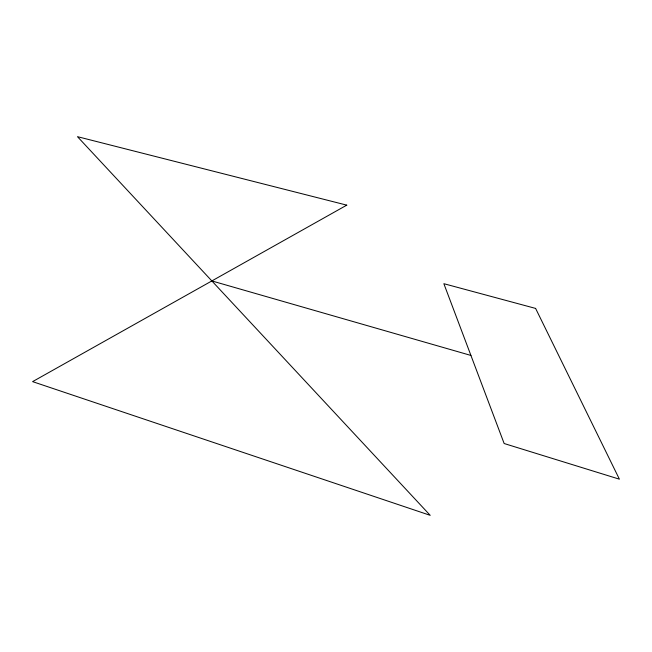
<?xml version="1.0" encoding="UTF-8"?>
<svg xmlns="http://www.w3.org/2000/svg" width="652" height="652" viewBox="0 0 652 652"><rect width="100%" height="100%" fill="white"/><g stroke="black" fill="none" stroke-linecap="round" stroke-linejoin="round"><path stroke-width="0.98" d="M211.859 280.93L470.923 355.438M346.766 205.144L32.6 381.632L430.206 515.333L77.466 136.667L346.766 205.144M535.61 308.42L443.857 283.693L504.151 443.523L619.4 479.179L535.61 308.42"/></g></svg>
